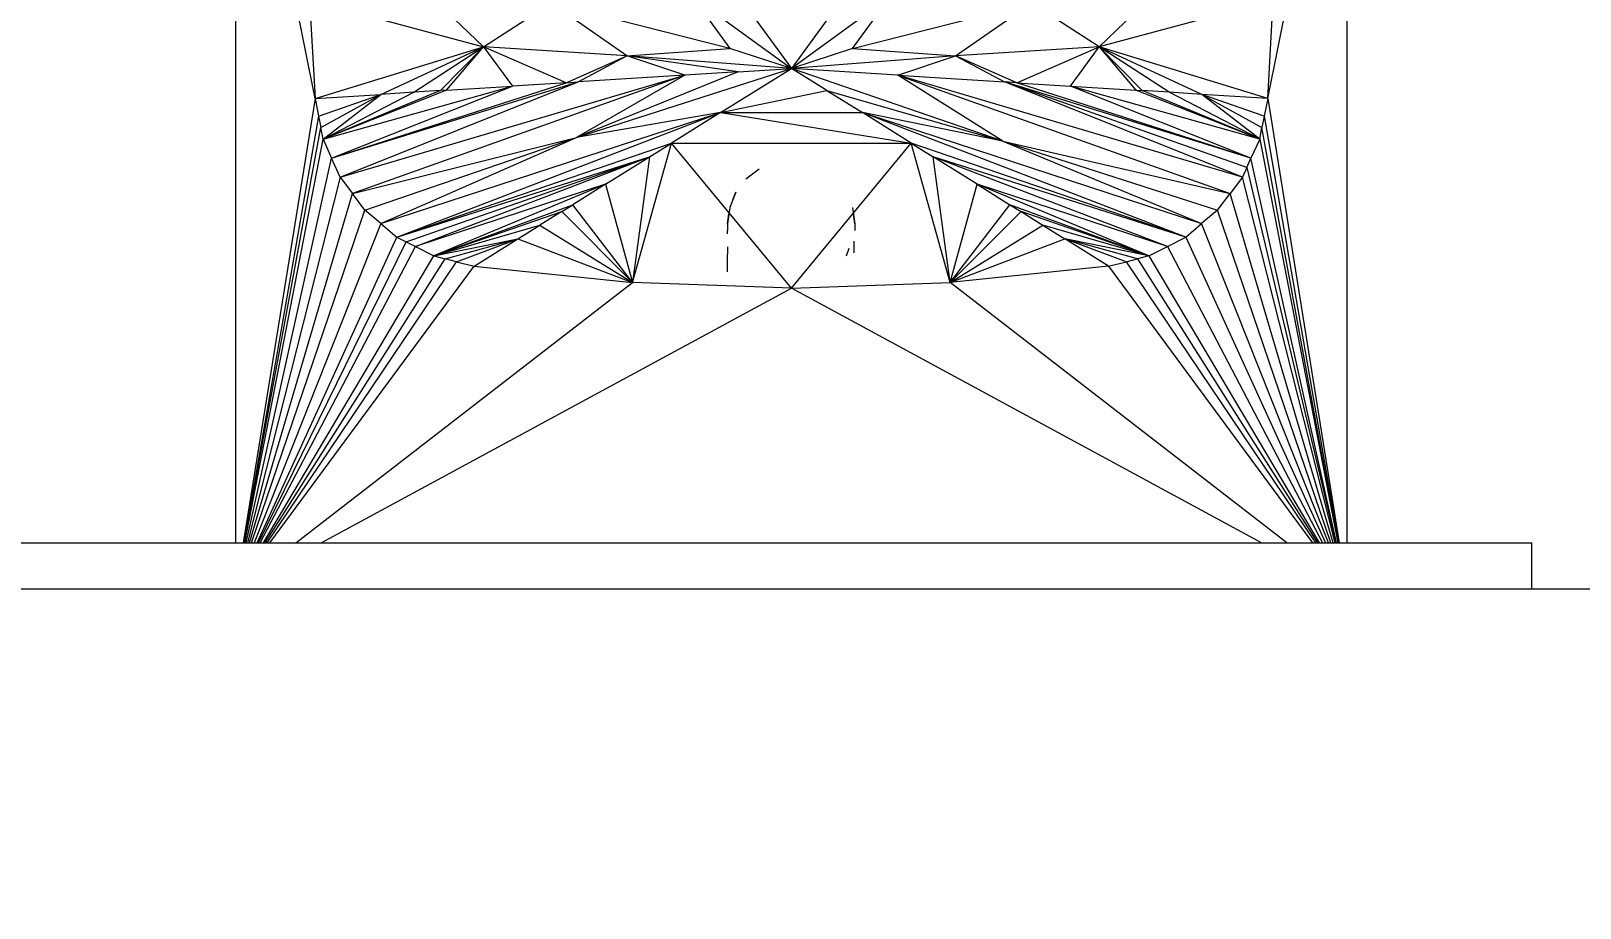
# Model space of a CAD drawing. Header units: inches. Extents: x 21806 to 26875, y -23174 to -20350.
# Drawn here: x 25511.33 to 25528.06, y -22422.08 to -22412.6 of the extents above; entities that cross this region are included whole.
import ezdxf

# ---------------------------------------------------------------- set-up
doc = ezdxf.new("R2010")
doc.units = ezdxf.units.IN
doc.header["$MEASUREMENT"] = 0
for name, color, linetype, lineweight in [('A-ANNO-DIMS', 211, 'Continuous', 9), ('A-ANNO-DIMS-128', 211, 'Continuous', 9), ('A-GENM', 13, 'Continuous', 9), ('A-WALL', 113, 'Continuous', 13)]:
    doc.layers.add(name, color=color, linetype=linetype, lineweight=lineweight)
doc.styles.add('Arial', font='arial.ttf', dxfattribs={"height": 11.802395})
doc.dimstyles.new('Linear_-_3_32__Arial_3', dxfattribs={"dimscale": 12, "dimtxt": 12, "dimasz": 1.333333, "dimexe": 1, "dimexo": 0.666667, "dimgap": 0.666667, "dimtad": 1, "dimdec": 0, "dimzin": 1, "dimdsep": 46, "dimlunit": 4, "dimtxsty": 'Arial', "dimblk1": 'OBLIQUE', "dimblk2": 'OBLIQUE', "dimsah": 1, "dimcen": 0.09, "dimdle": 1, "dimazin": 0, "dimtfac": 1, "dimtdec": 4, "dimtix": 1, "dimtmove": 0, "dimatfit": 3, "dimfxl": 1, "dimtvp": 1, "dimtfill": 1, "dimfrac": 2, "dimtolj": 1, "dimtzin": 0, "dimarcsym": 2})

# ---------------------------------------------------------------- blocks, each defined once
blk = doc.blocks.new('Drinking_Founta_Floor Plan0')
at = {"layer": 'A-GENM'}
for p, q in [((18, 12.18), (18, 21.231)), ((18.855, 16.981), (18, 21.231)), ((29.147, 16.981), (30, 21.231)), ((30, 21.231), (30, 12.18)), ((22.93, 18.777), (24, 17.305)), ((25.069, 18.777), (24, 17.305)), ((20.068, 18.122), (20.674, 17.538)), ((22.93, 18.083), (24, 17.305)), ((22.93, 18.083), (23.337, 17.52)), ((25.069, 18.083), (24, 17.305)), ((24.662, 17.52), (25.069, 18.083)), ((27.325, 17.538), (27.931, 18.122)), ((18.796, 18.045), (18.855, 16.981)), ((18.796, 18.045), (20.674, 17.538)), ((20.674, 17.538), (21.407, 18.011)), ((22.224, 17.441), (21.407, 18.011)), ((23.337, 17.52), (21.407, 18.011)), ((24.662, 17.52), (26.595, 18.011)), ((25.775, 17.441), (26.595, 18.011)), ((27.325, 17.538), (26.595, 18.011)), ((29.203, 18.045), (27.325, 17.538)), ((29.147, 16.981), (29.203, 18.045)), ((18.855, 16.981), (20.674, 17.538)), ((19.564, 17.025), (20.674, 17.538)), ((19.921, 17.049), (20.674, 17.538)), ((20.211, 17.066), (20.674, 17.538)), ((20.276, 17.071), (20.674, 17.538)), ((21.568, 17.151), (20.674, 17.538)), ((22.224, 17.441), (20.674, 17.538)), ((20.674, 17.538), (20.988, 17.115)), ((21.568, 17.151), (22.224, 17.441)), ((21.697, 17.16), (22.224, 17.441)), ((22.224, 17.441), (23.337, 17.52)), ((23.425, 17.268), (22.224, 17.441)), ((22.848, 17.232), (22.224, 17.441)), ((24, 17.305), (22.224, 17.441)), ((24, 17.305), (23.337, 17.52)), ((24.662, 17.52), (24, 17.305)), ((25.775, 17.441), (24, 17.305)), ((24.662, 17.52), (25.775, 17.441)), ((25.151, 17.232), (25.775, 17.441)), ((27.325, 17.538), (25.775, 17.441)), ((26.434, 17.151), (25.775, 17.441)), ((25.775, 17.441), (26.302, 17.16)), ((26.434, 17.151), (27.325, 17.538)), ((27.014, 17.115), (27.325, 17.538)), ((29.147, 16.981), (27.325, 17.538)), ((28.435, 17.025), (27.325, 17.538)), ((28.081, 17.049), (27.325, 17.538)), ((27.325, 17.538), (27.723, 17.071)), ((27.325, 17.538), (27.791, 17.066)), ((21.679, 16.558), (24, 17.305)), ((23.425, 17.268), (21.679, 16.558)), ((23.425, 17.268), (22.848, 17.232)), ((23.235, 16.828), (24, 17.305)), ((23.425, 17.268), (24, 17.305)), ((24.383, 17.066), (24, 17.305)), ((26.285, 16.52), (24, 17.305)), ((25.151, 17.232), (24, 17.305)), ((18.943, 16.542), (20.988, 17.115)), ((20.276, 17.071), (18.943, 16.542)), ((19.034, 16.337), (21.697, 17.16)), ((19.034, 16.337), (21.568, 17.151)), ((19.034, 16.337), (20.988, 17.115)), ((19.125, 16.132), (22.848, 17.232)), ((19.125, 16.132), (21.697, 17.16)), ((22.848, 17.232), (19.259, 15.953)), ((20.276, 17.071), (20.211, 17.066)), ((20.276, 17.071), (20.988, 17.115)), ((21.568, 17.151), (20.988, 17.115)), ((21.568, 17.151), (21.697, 17.16)), ((22.848, 17.232), (21.679, 16.558)), ((22.848, 17.232), (21.697, 17.16)), ((26.285, 16.52), (25.151, 17.232)), ((28.875, 16.132), (25.151, 17.232)), ((25.151, 17.232), (28.74, 15.953)), ((25.151, 17.232), (26.302, 17.16)), ((28.921, 16.234), (26.302, 17.16)), ((28.965, 16.337), (26.302, 17.16)), ((26.434, 17.151), (26.302, 17.16)), ((28.875, 16.132), (26.302, 17.16)), ((28.965, 16.337), (26.434, 17.151)), ((26.434, 17.151), (27.014, 17.115)), ((29.059, 16.542), (27.014, 17.115)), ((28.965, 16.337), (27.014, 17.115)), ((27.014, 17.115), (27.723, 17.071)), ((29.059, 16.542), (27.723, 17.071)), ((27.723, 17.071), (27.791, 17.066)), ((18.855, 16.981), (18.08, 12.18)), ((18.855, 16.981), (19.564, 17.025)), ((18.855, 16.981), (18.893, 16.791)), ((18.893, 16.791), (19.564, 17.025)), ((18.917, 16.666), (19.564, 17.025)), ((20.211, 17.066), (18.943, 16.542)), ((18.943, 16.542), (19.921, 17.049)), ((18.943, 16.542), (19.564, 17.025)), ((19.921, 17.049), (19.564, 17.025)), ((20.211, 17.066), (19.921, 17.049)), ((23.235, 16.828), (24.383, 17.066)), ((24.383, 17.066), (26.285, 16.52)), ((24.383, 17.066), (24.767, 16.828)), ((29.059, 16.542), (27.791, 17.066)), ((28.081, 17.049), (27.791, 17.066)), ((29.059, 16.542), (28.081, 17.049)), ((28.435, 17.025), (28.081, 17.049)), ((29.059, 16.542), (28.435, 17.025)), ((29.147, 16.981), (28.435, 17.025)), ((29.109, 16.791), (28.435, 17.025)), ((28.435, 17.025), (29.083, 16.666)), ((29.147, 16.981), (29.109, 16.791)), ((29.147, 16.981), (29.919, 12.18)), ((18.893, 16.791), (18.087, 12.18)), ((18.893, 16.791), (18.917, 16.666)), ((19.567, 15.629), (23.235, 16.828)), ((19.74, 15.484), (23.235, 16.828)), ((23.235, 16.828), (21.679, 16.558)), ((23.235, 16.828), (22.705, 16.498)), ((23.235, 16.828), (25.294, 16.498)), ((23.235, 16.828), (24.767, 16.828)), ((28.262, 15.484), (24.767, 16.828)), ((25.294, 16.498), (24.767, 16.828)), ((26.285, 16.52), (24.767, 16.828)), ((24.767, 16.828), (28.432, 15.629)), ((29.109, 16.791), (29.083, 16.666)), ((29.109, 16.791), (29.912, 12.18)), ((18.091, 12.18), (18.917, 16.666)), ((18.943, 16.542), (18.917, 16.666)), ((29.059, 16.542), (29.083, 16.666)), ((29.908, 12.18), (29.083, 16.666)), ((18.097, 12.18), (18.943, 16.542)), ((18.943, 16.542), (19.034, 16.337)), ((19.259, 15.953), (21.679, 16.558)), ((19.394, 15.774), (21.679, 16.558)), ((19.567, 15.629), (21.679, 16.558)), ((19.74, 15.484), (22.705, 16.498)), ((22.283, 14.992), (22.705, 16.498)), ((22.467, 16.349), (22.705, 16.498)), ((24, 14.932), (22.705, 16.498)), ((22.705, 16.498), (25.294, 16.498)), ((24, 14.932), (25.294, 16.498)), ((28.262, 15.484), (25.294, 16.498)), ((25.716, 14.992), (25.294, 16.498)), ((25.294, 16.498), (25.532, 16.349)), ((26.285, 16.52), (28.605, 15.774)), ((26.285, 16.52), (28.74, 15.953)), ((26.285, 16.52), (28.432, 15.629)), ((29.059, 16.542), (28.965, 16.337)), ((29.059, 16.542), (29.903, 12.18)), ((18.111, 12.18), (19.034, 16.337)), ((19.125, 16.132), (19.034, 16.337)), ((19.74, 15.484), (22.467, 16.349)), ((19.839, 15.433), (22.467, 16.349)), ((19.939, 15.382), (22.467, 16.349)), ((21.993, 16.054), (22.467, 16.349)), ((22.467, 16.349), (22.283, 14.992)), ((28.063, 15.382), (25.532, 16.349)), ((28.262, 15.484), (25.532, 16.349)), ((25.716, 14.992), (25.532, 16.349)), ((26.006, 16.054), (25.532, 16.349)), ((28.921, 16.234), (28.875, 16.132)), ((28.921, 16.234), (28.965, 16.337)), ((28.921, 16.234), (29.881, 12.18)), ((29.889, 12.18), (28.965, 16.337)), ((19.125, 16.132), (18.126, 12.18)), ((19.125, 16.132), (19.259, 15.953)), ((23.51, 16.111), (23.654, 16.22)), ((28.875, 16.132), (28.74, 15.953)), ((29.873, 12.18), (28.875, 16.132)), ((18.147, 12.18), (19.259, 15.953)), ((19.394, 15.774), (19.259, 15.953)), ((21.993, 16.054), (19.939, 15.382)), ((21.993, 16.054), (20.138, 15.279)), ((21.993, 16.054), (21.638, 15.833)), ((21.993, 16.054), (22.283, 14.992)), ((23.402, 15.968), (23.334, 15.802)), ((23.367, 15.886), (23.402, 15.968)), ((25.716, 14.992), (26.006, 16.054)), ((27.861, 15.279), (26.006, 16.054)), ((28.063, 15.382), (26.006, 16.054)), ((26.006, 16.054), (26.361, 15.833)), ((28.605, 15.774), (28.74, 15.953)), ((29.852, 12.18), (28.74, 15.953)), ((18.17, 12.18), (19.394, 15.774)), ((19.567, 15.629), (19.394, 15.774)), ((20.138, 15.279), (21.638, 15.833)), ((20.138, 15.279), (21.521, 15.758)), ((21.521, 15.758), (21.284, 15.612)), ((21.521, 15.758), (21.638, 15.833)), ((21.521, 15.758), (22.283, 14.992)), ((22.283, 14.992), (21.638, 15.833)), ((23.334, 15.802), (23.311, 15.625)), ((23.311, 15.625), (23.326, 15.736)), ((23.367, 15.886), (23.334, 15.802)), ((24.662, 15.802), (24.685, 15.625)), ((24.685, 15.625), (24.67, 15.736)), ((25.716, 14.992), (26.361, 15.833)), ((25.716, 14.992), (26.481, 15.758)), ((27.861, 15.279), (26.361, 15.833)), ((26.361, 15.833), (26.481, 15.758)), ((27.861, 15.279), (26.481, 15.758)), ((26.481, 15.758), (26.718, 15.612)), ((28.605, 15.774), (28.432, 15.629)), ((29.829, 12.18), (28.605, 15.774)), ((19.567, 15.629), (18.198, 12.18)), ((19.567, 15.629), (19.74, 15.484)), ((20.138, 15.279), (21.284, 15.612)), ((21.046, 15.464), (21.284, 15.612)), ((21.284, 15.612), (22.283, 14.992)), ((23.311, 15.625), (23.311, 15.556)), ((24.685, 15.625), (24.685, 15.556)), ((25.716, 14.992), (26.718, 15.612)), ((27.861, 15.279), (26.718, 15.612)), ((26.718, 15.612), (26.953, 15.464)), ((28.262, 15.484), (28.432, 15.629)), ((29.801, 12.18), (28.432, 15.629)), ((18.228, 12.18), (19.74, 15.484)), ((18.245, 12.18), (19.839, 15.433)), ((19.74, 15.484), (19.839, 15.433)), ((19.839, 15.433), (19.939, 15.382)), ((20.138, 15.279), (21.046, 15.464)), ((20.261, 15.248), (21.046, 15.464)), ((20.384, 15.216), (21.046, 15.464)), ((20.572, 15.168), (21.046, 15.464)), ((21.046, 15.464), (22.283, 14.992)), ((23.311, 15.518), (23.311, 15.556)), ((24.676, 15.439), (24.676, 15.313)), ((25.716, 14.992), (26.953, 15.464)), ((27.427, 15.168), (26.953, 15.464)), ((27.615, 15.216), (26.953, 15.464)), ((27.861, 15.279), (26.953, 15.464)), ((27.738, 15.248), (26.953, 15.464)), ((28.063, 15.382), (28.262, 15.484)), ((28.262, 15.484), (29.771, 12.18)), ((18.261, 12.18), (19.939, 15.382)), ((18.297, 12.18), (20.138, 15.279)), ((18.316, 12.18), (20.261, 15.248)), ((19.939, 15.382), (20.138, 15.279)), ((20.138, 15.279), (20.261, 15.248)), ((20.384, 15.216), (20.261, 15.248)), ((23.311, 15.215), (23.314, 15.377)), ((24.594, 15.281), (24.626, 15.364)), ((27.615, 15.216), (27.738, 15.248)), ((27.861, 15.279), (27.738, 15.248)), ((27.738, 15.248), (29.683, 12.18)), ((27.861, 15.279), (28.063, 15.382)), ((27.861, 15.279), (29.702, 12.18)), ((28.063, 15.382), (29.738, 12.18)), ((18.337, 12.18), (20.384, 15.216)), ((18.368, 12.18), (20.572, 15.168)), ((20.384, 15.216), (20.572, 15.168)), ((20.572, 15.168), (22.283, 14.992)), ((23.311, 15.106), (23.311, 15.215)), ((27.427, 15.168), (25.716, 14.992)), ((27.427, 15.168), (27.615, 15.216)), ((27.427, 15.168), (29.631, 12.18)), ((27.615, 15.216), (29.662, 12.18)), ((18.646, 12.18), (22.283, 14.992)), ((18.922, 12.18), (24, 14.932)), ((24, 14.932), (22.283, 14.992)), ((24, 14.932), (25.716, 14.992)), ((29.077, 12.18), (24, 14.932)), ((29.353, 12.18), (25.716, 14.992)), ((0, 12.18), (32, 12.18)), ((32, 11.68), (32, 12.18))]:
    blk.add_line(p, q, dxfattribs=at)
blk = doc.blocks.new('Locker Rooms_Ryan_ifc-1-First Floor Plan')
at = {"layer": 'A-WALL', "color": 250}
blk.add_line((25582.854, -22418.631), (25445.927, -22418.631), dxfattribs=at)
at = {"lineweight": 9}
blk.add_blockref('Drinking_Founta_Floor Plan0', (25495.539, -22430.311), dxfattribs=at)
blk = doc.blocks.new('DIMBLOCK18-First Floor Plan')
at = {"layer": 'A-ANNO-DIMS-128'}
for p, q in [((25511.89, -22302.625), (25511.89, -22287.777)), ((25849.64, -22596.412), (25849.64, -22287.777)), ((25511.89, -22299.777), (25849.64, -22299.777)), ((25511.89, -22299.777), (25511.89, -22302.625)), ((25849.64, -22299.777), (25849.64, -22596.412))]:
    blk.add_line(p, q, dxfattribs=at)
at = {"layer": 'A-ANNO-DIMS-128', "lineweight": 50}
for p, q in [((25511.89, -22299.777), (25519.89, -22291.777)), ((25849.64, -22299.777), (25857.64, -22291.777)), ((25511.89, -22299.777), (25503.89, -22307.777)), ((25849.64, -22299.777), (25841.64, -22307.777))]:
    blk.add_line(p, q, dxfattribs=at)
at = {"layer": 'A-ANNO-DIMS-128', "color": 0, "insert": (25655.288, -22276.467), "char_height": 11.8024, "width": 61.14462, "attachment_point": 1, "line_spacing_factor": 0.938532, "style": 'Arial', "bg_fill": 3, "box_fill_scale": 1.25, "bg_fill_color": 0, "bg_fill_transparency": 0}
blk.add_mtext('28\' - 2"', dxfattribs=at)
blk = doc.blocks.new('_Oblique')
at = {"color": 0, "linetype": 'ByBlock', "lineweight": -2}
blk.add_line((-0.5, -0.5), (0.5, 0.5), dxfattribs=at)

msp = doc.modelspace()

# ---------------------------------------------------------------- dimensions: what is measured, and where the dimension line sits
at = {"layer": 'A-ANNO-DIMS'}
dim = msp.add_linear_dim(base=(25849.64, -22299.777), p1=(25511.89, -22310.625), p2=(25849.64, -22604.412), dimstyle='Linear_-_3_32__Arial_3', override={"dimpost": '<>', "dimfxl": 447.644825}, dxfattribs=at)
dim.commit()
dim.dimension.update_dxf_attribs({"geometry": 'DIMBLOCK18-First Floor Plan', "text_midpoint": (25680.765, -22285.751)})

# ---------------------------------------------------------------- next in the draw order: block references
at = {"lineweight": 5}
msp.add_blockref('Locker Rooms_Ryan_ifc-1-First Floor Plan', (0, 0), dxfattribs=at)

doc.saveas('drawing.dxf')
